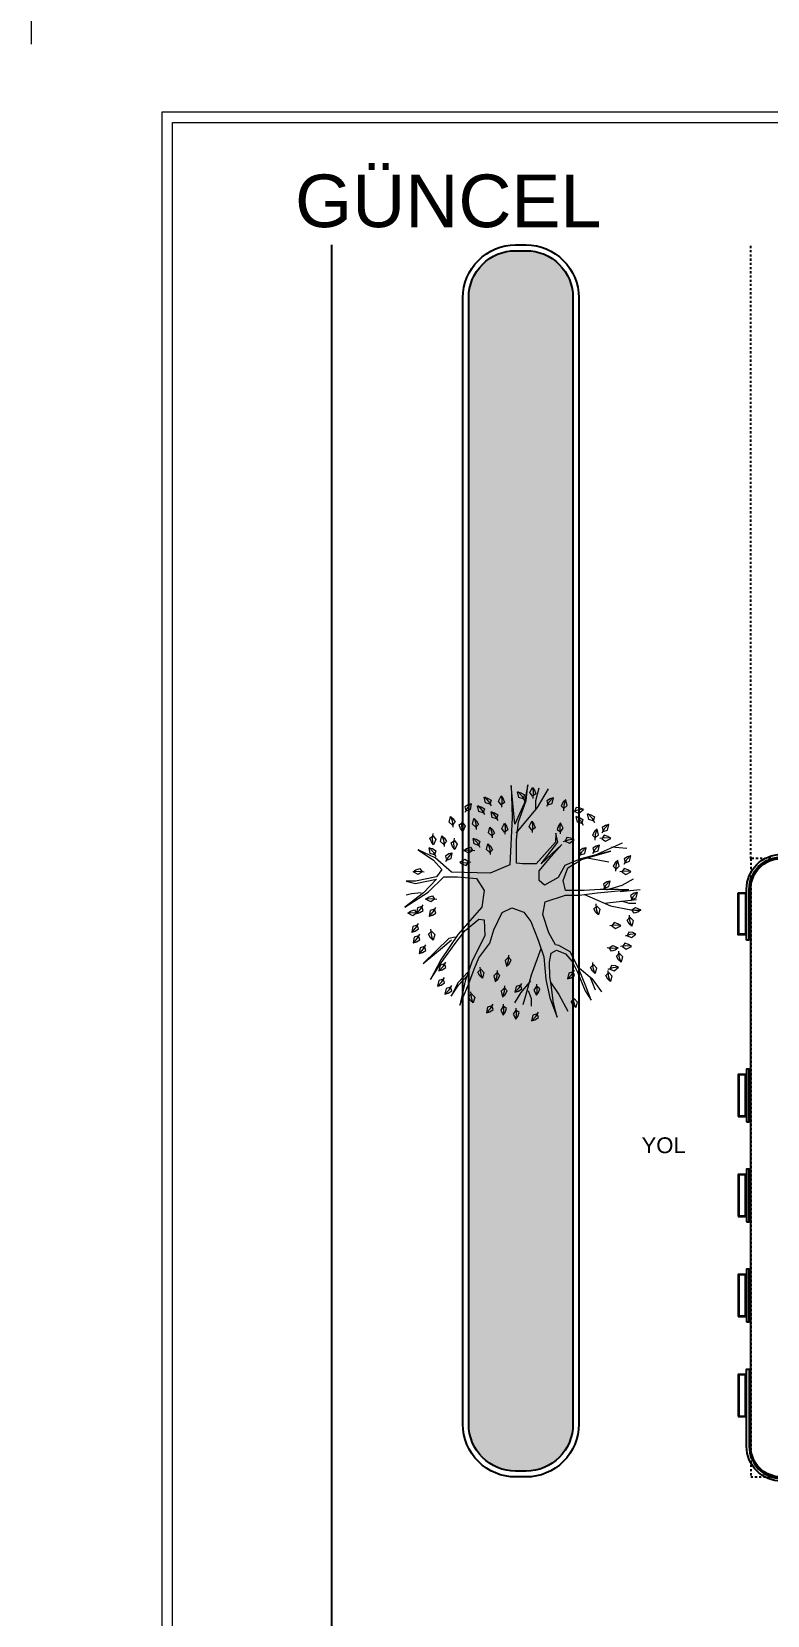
# Model space of a CAD drawing. Header units: millimetres. Extents: x 863 to 22635, y -482 to 12118.
# Drawn here: x 13905 to 15304, y 2683 to 5692 of the extents above; entities that cross this region are included whole.
import ezdxf

# ---------------------------------------------------------------- set-up
doc = ezdxf.new("R2010")
doc.units = ezdxf.units.MM
doc.linetypes.add('JIS_02_1.0', pattern=[2, 1, -1])
for name, color, linetype in [('Existing WALL HATCH_0G', 251, 'Continuous'), ('Existing WALL_0G', 65, 'Continuous'), ('LAND_0G', 251, 'Continuous'), ('PAVEMENT OUTSIDE_0G', 25, 'Continuous'), ('PLANT GRASS_0G', 63, 'Continuous')]:
    doc.layers.add(name, color=color, linetype=linetype)
doc.layers.add('TXT_0G', color=7, linetype='Continuous', lineweight=13)
doc.layers.add('yazi', color=150, linetype='Continuous', lineweight=18)
doc.styles.get("Standard").update_dxf_attribs({"font": 'arial.ttf'})

# ---------------------------------------------------------------- blocks, each defined once
blk = doc.blocks.new('ANTET-1-150-A3-DIKEY')
blk.add_lwpolyline([(0, 4100), (0, 4200), (100, 4200)])
for points in [[(165.3, 4014.3), (2761.6, 4014.3), (2761.6, 185.7), (165.3, 185.7)], [(178.5, 4001.1), (2748.5, 4001.1), (2748.5, 198.9), (178.5, 198.9)]]:
    blk.add_lwpolyline(points, close=True)
blk = doc.blocks.new('00ağaç')
at = {"lineweight": 5}
for points in [[(-146041.5, 6781.5), (-146044.5, 6782.9), (-146019.9, 6766.8), (-146006.7, 6751.7), (-146015.2, 6740.3), (-146048.3, 6733.7), (-146063.4, 6733.7), (-146048.3, 6730), (-146015.2, 6736.6), (-146036, 6714.8), (-146065.3, 6692.2), (-146028.4, 6715.8), (-146003.8, 6740.3), (-145982.1, 6740.3), (-145951.8, 6737.5), (-145939.5, 6718.6), (-145943.3, 6692.2), (-145981.1, 6649.6), (-146008.6, 6609), (-146024.6, 6577.8), (-146007.6, 6604.3), (-145985.9, 6634.5), (-145969.8, 6655.3), (-145948.1, 6673.3), (-145939.5, 6672.3), (-145938.6, 6646.8), (-145958.5, 6607.1), (-145969.8, 6575), (-145978.3, 6537.2), (-145964.1, 6571.2), (-145955.6, 6593.9), (-145948.1, 6611.9), (-145931, 6635.5), (-145924.4, 6656.3), (-145911.2, 6683.7), (-145896, 6691.2), (-145877.1, 6684.6), (-145865.8, 6669.5), (-145854.4, 6640.2), (-145845, 6613.7), (-145842.1, 6577.8), (-145835.5, 6548.5), (-145824.2, 6518.3), (-145829.9, 6540), (-145833.6, 6569.3), (-145835.5, 6582.6), (-145836.5, 6605.2), (-145833.6, 6619.4), (-145825.1, 6624.1), (-145810.9, 6618.5), (-145800.5, 6606.2), (-145792, 6589.2), (-145779.7, 6559.9), (-145770.3, 6544.8), (-145778.8, 6567.4), (-145790.1, 6595.8), (-145803.4, 6621.3), (-145821.3, 6631.7), (-145827, 6632.6), (-145837.4, 6651.5), (-145846.9, 6680.8), (-145843.1, 6700.7), (-145810.9, 6711.1), (-145789.2, 6711.1), (-145760.8, 6714.8), (-145710.7, 6719.6), (-145726.8, 6720.5), (-145756.1, 6720.5), (-145781.6, 6718.6), (-145810.9, 6718.6), (-145814.7, 6734.7), (-145807.2, 6754.5), (-145785.4, 6767.7), (-145739.1, 6781), (-145762.3, 6775.2), (-145786.9, 6768.8), (-145811.9, 6758.3), (-145822.3, 6739.4), (-145844, 6727.1), (-145852.6, 6734.7), (-145852.6, 6749.8), (-145833.6, 6772.5), (-145816.6, 6791.4), (-145849.7, 6761.1), (-145823.2, 6795.1), (-145826.1, 6809.3), (-145827, 6795.1), (-145857.3, 6761.1), (-145879, 6761.1), (-145888.5, 6762.1), (-145888.5, 6780), (-145888.5, 6798.9), (-145885.6, 6827.3), (-145873.4, 6861.3), (-145870.5, 6885.8), (-145876.2, 6856.6), (-145891.3, 6823.5), (-145897, 6884.9), (-145897, 6884.9)], [(-145897, 6884.9), (-145895.4, 6834.3), (-145898.9, 6759.2), (-145930.1, 6746), (-145991.5, 6747.9), (-146017.1, 6770.6), (-146044.5, 6782.9)], [(-145889.3, 6809.7), (-145855.4, 6850.1), (-145837.9, 6879.4)], [(-145886.2, 6875.3), (-145880.1, 6868.3), (-145875.9, 6861.2)], [(-145862.8, 6882), (-145862, 6872.7), (-145862.8, 6864.5)], [(-145858.1, 6846.4), (-145858.1, 6861.1), (-145852.6, 6881.3)], [(-145960.3, 6856.3), (-145966.4, 6849.3), (-145970.6, 6842.3)], [(-145949.6, 6853.1), (-145943.4, 6846.1), (-145939.2, 6839.1)], [(-145939, 6866.8), (-145932.9, 6859.8), (-145928.6, 6852.8)], [(-145912.4, 6868.3), (-145911.6, 6859), (-145912.5, 6850.8)], [(-145830.4, 6865.8), (-145836.6, 6858.8), (-145840.8, 6851.8)], [(-145811, 6862.2), (-145813.3, 6853.2), (-145814, 6845)], [(-145782.8, 6847.4), (-145792, 6846), (-145799.8, 6843.4)], [(-145992.3, 6835.9), (-145989.9, 6826.9), (-145989.3, 6818.7)], [(-145974.2, 6812.3), (-145975, 6821.6), (-145974.2, 6829.8)], [(-145955.3, 6832.7), (-145953, 6823.7), (-145952.3, 6815.5)], [(-145928.5, 6843.6), (-145922.3, 6836.6), (-145918.1, 6829.6)], [(-145907.1, 6825), (-145906.4, 6815.7), (-145907.2, 6807.6)], [(-145863.8, 6828.2), (-145863.1, 6818.9), (-145863.9, 6810.7)], [(-145819.2, 6825.6), (-145819.9, 6816.3), (-145819.1, 6808.2)], [(-145793.4, 6836.3), (-145787.2, 6829.3), (-145783, 6822.2)], [(-145775.4, 6840.5), (-145769.3, 6833.5), (-145765, 6826.4)], [(-145742.8, 6823.6), (-145749, 6816.6), (-145753.2, 6809.6)], [(-146020.6, 6791.2), (-146021.4, 6800.5), (-146020.6, 6808.7)], [(-146006, 6805.3), (-146003.6, 6796.3), (-146003, 6788.1)], [(-145986.9, 6783.8), (-145987.6, 6793.1), (-145986.8, 6801.3)], [(-145957, 6801.5), (-145950.8, 6794.5), (-145946.6, 6787.4)], [(-145930, 6819), (-145927.6, 6810), (-145927, 6801.8)], [(-145797.6, 6800), (-145806.8, 6798.6), (-145814.6, 6795.9)], [(-145761.3, 6815.8), (-145763.7, 6806.8), (-145764.4, 6798.6)], [(-145739.3, 6801.4), (-145748.6, 6801.9), (-145756.7, 6800.8)], [(-146026.6, 6786.7), (-146020.5, 6779.7), (-146016.2, 6772.7)], [(-145990.9, 6778.3), (-145997, 6771.3), (-146001.2, 6764.2)], [(-145972.1, 6782.4), (-145962.8, 6782.9), (-145954.7, 6781.8)], [(-145933.2, 6792.6), (-145930.8, 6783.6), (-145930.2, 6775.4)], [(-145778.7, 6786.7), (-145784.9, 6779.7), (-145789.1, 6772.7)], [(-145768.2, 6773.1), (-145720.5, 6794.1)], [(-145757.6, 6790.9), (-145763.8, 6783.9), (-145768, 6776.9)], [(-145737.9, 6787.7), (-145714, 6785.9)], [(-145708, 6774), (-145714.2, 6767), (-145718.4, 6760)], [(-146052.3, 6748.7), (-146043, 6749.1), (-146034.9, 6748)], [(-145978.5, 6763.1), (-145969.2, 6762.7), (-145961, 6763.8)], [(-145776.4, 6770.3), (-145742.5, 6763.9)], [(-145728.6, 6766.3), (-145731, 6757.3), (-145731.7, 6749.1)], [(-145707.6, 6748.7), (-145716.9, 6749.1), (-145725.1, 6748)], [(-145740.7, 6734), (-145746.9, 6727), (-145751.1, 6719.9)], [(-145746.2, 6719.9), (-145721.4, 6727.2), (-145703, 6737.3)], [(-146039.5, 6714.7), (-146054.8, 6713.6), (-146063.5, 6711.4)], [(-146046.7, 6681.9), (-146040.5, 6688.9), (-146036.3, 6695.9)], [(-146032.3, 6705.5), (-146023, 6705.9), (-146014.8, 6704.8)], [(-145781, 6712.5), (-145739.7, 6694.2), (-145707.6, 6687.8)], [(-145759.2, 6680.2), (-145761.6, 6689.2), (-145762.3, 6697.4)], [(-145748.9, 6698.8), (-145698.4, 6704.3)], [(-145724.3, 6716.9), (-145692.5, 6720.2)], [(-145722.3, 6702.4), (-145710.4, 6698.8), (-145699.3, 6698.8)], [(-145697.5, 6716), (-145703.6, 6709), (-145707.9, 6702)], [(-146060.8, 6683.3), (-146051.5, 6683.7), (-146043.3, 6682.7)], [(-146026.6, 6677.7), (-146020.5, 6684.7), (-146016.2, 6691.7)], [(-145706.5, 6662.3), (-145708.8, 6671.3), (-145709.5, 6679.5)], [(-145691.8, 6687.2), (-145701.1, 6686.8), (-145709.2, 6687.9)], [(-146054.1, 6652.4), (-146047.9, 6659.4), (-146043.7, 6666.4)], [(-146051.9, 6635.5), (-146045.8, 6642.5), (-146041.5, 6649.5)], [(-146021, 6640.1), (-146023.3, 6649.1), (-146024, 6657.3)], [(-145723.4, 6663.3), (-145732.7, 6663.7), (-145740.9, 6662.6)], [(-145699.5, 6650.2), (-145708.7, 6648.8), (-145716.4, 6646.2)], [(-146042.4, 6618.6), (-146036.3, 6625.6), (-146032.1, 6632.7)], [(-145985.8, 6644.7), (-145995.7, 6642.5), (-146036.2, 6603.2), (-146005.5, 6628.3), (-145991.3, 6640.4)], [(-145850.1, 6626.1), (-145865.4, 6584.6), (-145874.2, 6551.8), (-145878.6, 6537.6)], [(-145727.7, 6627.1), (-145737, 6626.7), (-145745.1, 6627.8)], [(-145723.4, 6605.3), (-145725.7, 6614.3), (-145726.4, 6622.5)], [(-145706.6, 6630.6), (-145715.9, 6631), (-145724, 6629.9)], [(-146010.8, 6591.2), (-146004.6, 6598.2), (-146000.4, 6605.2)], [(-145942.9, 6580), (-145945.2, 6589), (-145945.9, 6597.2)], [(-145903.6, 6599), (-145901.3, 6608), (-145900.6, 6616.2)], [(-145788.8, 6595.5), (-145769.1, 6579.1), (-145753.8, 6558.3)], [(-145764.5, 6587.4), (-145766.9, 6596.4), (-145767.5, 6604.6)], [(-145726.9, 6597.5), (-145736.1, 6596.1), (-145743.9, 6593.4)], [(-146012.9, 6567), (-146006.7, 6573.9), (-146002.5, 6581)], [(-145965.5, 6589.6), (-145981.1, 6573.1), (-145992.1, 6551.1), (-145980.2, 6568.6), (-145967.3, 6583.2)], [(-145921.6, 6574.7), (-145919.2, 6583.7), (-145918.5, 6591.9)], [(-145866.5, 6575.8), (-145881.9, 6557.2), (-145891.7, 6540.8)], [(-145890.5, 6557.5), (-145884.3, 6564.5), (-145880.1, 6571.5)], [(-145856.5, 6552.9), (-145855.7, 6562.2), (-145856.5, 6570.3)], [(-145834.8, 6573.6), (-145821.7, 6554), (-145807.4, 6527.7)], [(-145807.1, 6578.6), (-145800.9, 6585.5), (-145796.7, 6592.6)], [(-145772.4, 6582.4), (-145763.7, 6561.6)], [(-145740.2, 6574.7), (-145742.6, 6583.7), (-145743.3, 6591.9)], [(-146001.3, 6554.3), (-145995.1, 6561.3), (-145990.9, 6568.3)], [(-145957.6, 6541), (-145960, 6550), (-145960.7, 6558.2)], [(-145910, 6550.5), (-145907.6, 6559.5), (-145906.9, 6567.7)], [(-145869.8, 6560.5), (-145865.4, 6547.4), (-145865.4, 6535.4)], [(-145795.1, 6533.6), (-145797.5, 6542.6), (-145798.1, 6550.8)], [(-145935.9, 6524.8), (-145929.7, 6531.8), (-145925.5, 6538.8)], [(-145909.2, 6521.2), (-145908.5, 6530.5), (-145909.3, 6538.7)], [(-145889.2, 6514.9), (-145888.4, 6524.2), (-145889.2, 6532.4)], [(-145864.1, 6512.1), (-145857.9, 6519.1), (-145853.7, 6526.1)]]:
    blk.add_lwpolyline(points, dxfattribs=at)
for points in [[(-145877.9, 6863.8), (-145884.9, 6866.1), (-145886.7, 6875), (-145881.4, 6873.5), (-145876.1, 6870)], [(-145863, 6867.8), (-145867.2, 6873.8), (-145863.3, 6882), (-145860, 6877.6), (-145857.8, 6871.6)], [(-145968.6, 6844.8), (-145961.6, 6847.1), (-145959.8, 6856), (-145965.1, 6854.5), (-145970.4, 6851)], [(-145941.3, 6841.7), (-145948.2, 6843.9), (-145950.1, 6852.8), (-145944.7, 6851.3), (-145939.4, 6847.8)], [(-145930.7, 6855.4), (-145937.7, 6857.7), (-145939.5, 6866.5), (-145934.2, 6865), (-145928.8, 6861.5)], [(-145912.6, 6854.1), (-145916.8, 6860.1), (-145913, 6868.3), (-145909.6, 6863.9), (-145907.4, 6857.9)], [(-145838.7, 6854.3), (-145831.8, 6856.6), (-145830, 6865.5), (-145835.3, 6864), (-145840.6, 6860.5)], [(-145813.3, 6848.3), (-145808.1, 6853.4), (-145810.4, 6862.2), (-145814.5, 6858.5), (-145817.7, 6852.9)], [(-145796.6, 6844), (-145789.8, 6841.3), (-145782.6, 6846.9), (-145787.7, 6849.2), (-145794.1, 6849.9)], [(-145990, 6821.9), (-145995.2, 6827), (-145992.8, 6835.8), (-145988.8, 6832.1), (-145985.5, 6826.6)], [(-145974, 6826.4), (-145969.8, 6820.5), (-145973.7, 6812.3), (-145977, 6816.6), (-145979.2, 6822.7)], [(-145953, 6818.7), (-145958.2, 6823.9), (-145955.9, 6832.7), (-145951.8, 6828.9), (-145948.6, 6823.4)], [(-145920.2, 6832.2), (-145927.1, 6834.5), (-145928.9, 6843.3), (-145923.6, 6841.8), (-145918.3, 6838.3)], [(-145907.3, 6810.9), (-145911.5, 6816.8), (-145907.7, 6825.1), (-145904.3, 6820.7), (-145902.1, 6814.7)], [(-145864, 6814), (-145868.3, 6820), (-145864.4, 6828.2), (-145861, 6823.9), (-145858.9, 6817.8)], [(-145819, 6811.5), (-145814.8, 6817.5), (-145818.6, 6825.7), (-145822, 6821.3), (-145824.2, 6815.3)], [(-145785.1, 6824.8), (-145792, 6827.1), (-145793.9, 6836), (-145788.5, 6834.5), (-145783.2, 6830.9)], [(-145767.1, 6829), (-145774.1, 6831.3), (-145775.9, 6840.2), (-145770.6, 6838.7), (-145765.2, 6835.2)], [(-145751.1, 6812.1), (-145744.2, 6814.4), (-145742.4, 6823.3), (-145747.7, 6821.8), (-145753, 6818.3)], [(-146020.5, 6805.4), (-146016.2, 6799.4), (-146020.1, 6791.2), (-146023.4, 6795.5), (-146025.6, 6801.6)], [(-146003.7, 6791.3), (-146008.9, 6796.5), (-146006.6, 6805.2), (-146002.5, 6801.5), (-145999.3, 6796)], [(-145986.7, 6798), (-145982.5, 6792), (-145986.3, 6783.8), (-145989.7, 6788.2), (-145991.9, 6794.2)], [(-145948.7, 6790), (-145955.6, 6792.3), (-145957.4, 6801.2), (-145952.1, 6799.7), (-145946.8, 6796.1)], [(-145927.7, 6805), (-145932.9, 6810.2), (-145930.6, 6818.9), (-145926.5, 6815.2), (-145923.3, 6809.7)], [(-145811.3, 6796.6), (-145804.5, 6793.8), (-145797.4, 6799.5), (-145802.5, 6801.7), (-145808.8, 6802.5)], [(-145763.7, 6801.9), (-145758.5, 6807), (-145760.8, 6815.8), (-145764.9, 6812.1), (-145768.1, 6806.5)], [(-145753.4, 6800.7), (-145747.3, 6796.7), (-145739.2, 6800.9), (-145743.7, 6804.1), (-145749.8, 6806.1)], [(-146018.3, 6775.2), (-146025.3, 6777.5), (-146027.1, 6786.4), (-146021.8, 6784.9), (-146016.4, 6781.4)], [(-145999.2, 6766.8), (-145992.2, 6769.1), (-145990.4, 6778), (-145995.7, 6776.5), (-146001, 6772.9)], [(-145958, 6781.8), (-145964.1, 6777.8), (-145972.2, 6781.9), (-145967.7, 6785.1), (-145961.6, 6787.1)], [(-145930.9, 6778.7), (-145936.1, 6783.8), (-145933.7, 6792.6), (-145929.7, 6788.9), (-145926.4, 6783.3)], [(-145787, 6775.2), (-145780.1, 6777.5), (-145778.2, 6786.4), (-145783.6, 6784.9), (-145788.9, 6781.4)], [(-145765.9, 6779.5), (-145759, 6781.7), (-145757.1, 6790.6), (-145762.5, 6789.1), (-145767.8, 6785.6)], [(-145716.3, 6762.6), (-145709.4, 6764.9), (-145707.5, 6773.7), (-145712.9, 6772.2), (-145718.2, 6768.7)], [(-146038.2, 6748), (-146044.3, 6744), (-146052.4, 6748.1), (-146047.9, 6751.3), (-146041.8, 6753.3)], [(-145964.3, 6763.8), (-145970.5, 6767.8), (-145978.5, 6763.7), (-145974.1, 6760.5), (-145968, 6758.5)], [(-145730.9, 6752.3), (-145725.7, 6757.4), (-145728.1, 6766.2), (-145732.2, 6762.5), (-145735.4, 6757)], [(-145721.7, 6748), (-145715.6, 6744), (-145707.5, 6748.1), (-145712, 6751.3), (-145718.1, 6753.3)], [(-145749, 6722.5), (-145742.1, 6724.8), (-145740.3, 6733.7), (-145745.6, 6732.2), (-145750.9, 6728.6)], [(-146018.2, 6704.8), (-146024.3, 6700.8), (-146032.4, 6704.9), (-146027.9, 6708.1), (-146021.8, 6710.1)], [(-145705.8, 6704.6), (-145698.8, 6706.9), (-145697, 6715.7), (-145702.3, 6714.2), (-145707.7, 6710.7)], [(-146046.7, 6682.6), (-146052.8, 6678.6), (-146060.9, 6682.8), (-146056.4, 6686), (-146050.3, 6687.9)], [(-146038.4, 6693.4), (-146045.3, 6691.1), (-146047.1, 6682.2), (-146041.8, 6683.7), (-146036.5, 6687.2)], [(-146018.3, 6689.1), (-146025.3, 6686.9), (-146027.1, 6678), (-146021.8, 6679.5), (-146016.4, 6683)], [(-145761.5, 6694.1), (-145756.3, 6689), (-145758.7, 6680.2), (-145762.8, 6683.9), (-145766, 6689.5)], [(-145708.8, 6676.2), (-145703.6, 6671.1), (-145705.9, 6662.3), (-145710, 6666), (-145713.2, 6671.6)], [(-145705.9, 6687.9), (-145699.8, 6691.9), (-145691.7, 6687.8), (-145696.2, 6684.6), (-145702.3, 6682.6)], [(-146045.8, 6663.8), (-146052.7, 6661.6), (-146054.5, 6652.7), (-146049.2, 6654.2), (-146043.9, 6657.7)], [(-146043.6, 6646.9), (-146050.6, 6644.7), (-146052.4, 6635.8), (-146047.1, 6637.3), (-146041.8, 6640.8)], [(-146023.3, 6654.1), (-146018.1, 6648.9), (-146020.4, 6640.2), (-146024.5, 6643.9), (-146027.7, 6649.4)], [(-145737.6, 6662.6), (-145731.5, 6658.6), (-145723.4, 6662.7), (-145727.9, 6665.9), (-145734, 6667.9)], [(-145713.2, 6646.8), (-145706.4, 6644.1), (-145699.3, 6649.7), (-145704.3, 6652), (-145710.7, 6652.7)], [(-146034.1, 6630.1), (-146041.1, 6627.8), (-146042.9, 6618.9), (-146037.6, 6620.4), (-146032.3, 6623.9)], [(-145741.8, 6627.8), (-145735.7, 6631.8), (-145727.6, 6627.7), (-145732.1, 6624.4), (-145738.2, 6622.5)], [(-145720.7, 6629.9), (-145714.6, 6625.9), (-145706.5, 6630), (-145711, 6633.2), (-145717.1, 6635.2)], [(-146002.5, 6602.7), (-146009.4, 6600.4), (-146011.3, 6591.5), (-146006, 6593), (-146000.6, 6596.5)], [(-145901.3, 6612.9), (-145906.5, 6607.8), (-145904.2, 6599), (-145900.1, 6602.7), (-145896.9, 6608.3)], [(-145766.8, 6601.3), (-145761.6, 6596.2), (-145764, 6587.4), (-145768, 6591.1), (-145771.3, 6596.7)], [(-145740.6, 6594.1), (-145733.8, 6591.3), (-145726.7, 6597), (-145731.7, 6599.2), (-145738.1, 6600)], [(-145725.7, 6619.3), (-145720.5, 6614.1), (-145722.8, 6605.4), (-145726.9, 6609.1), (-145730.1, 6614.6)], [(-146004.6, 6578.4), (-146011.5, 6576.1), (-146013.4, 6567.2), (-146008.1, 6568.7), (-146002.7, 6572.3)], [(-145945.2, 6594), (-145940, 6588.8), (-145942.3, 6580), (-145946.4, 6583.8), (-145949.6, 6589.3)], [(-145919.3, 6588.7), (-145924.5, 6583.5), (-145922.1, 6574.8), (-145918, 6578.5), (-145914.8, 6584)], [(-145798.8, 6590), (-145805.7, 6587.7), (-145807.6, 6578.8), (-145802.3, 6580.3), (-145796.9, 6583.9)], [(-145742.5, 6588.7), (-145737.3, 6583.5), (-145739.7, 6574.8), (-145743.8, 6578.5), (-145747, 6584)], [(-145993, 6565.7), (-145999.9, 6563.5), (-146001.8, 6554.6), (-145996.5, 6556.1), (-145991.1, 6559.6)], [(-145960, 6554.9), (-145954.7, 6549.8), (-145957.1, 6541), (-145961.2, 6544.7), (-145964.4, 6550.3)], [(-145907.7, 6564.4), (-145912.9, 6559.3), (-145910.5, 6550.5), (-145906.4, 6554.2), (-145903.2, 6559.8)], [(-145882.2, 6568.9), (-145889.1, 6566.6), (-145891, 6557.8), (-145885.6, 6559.3), (-145880.3, 6562.8)], [(-145856.7, 6567), (-145860.9, 6561), (-145857, 6552.8), (-145853.7, 6557.2), (-145851.5, 6563.2)], [(-145797.4, 6547.6), (-145792.2, 6542.4), (-145794.6, 6533.6), (-145798.6, 6537.4), (-145801.9, 6542.9)], [(-145927.6, 6536.2), (-145934.5, 6534), (-145936.3, 6525.1), (-145931, 6526.6), (-145925.7, 6530.1)], [(-145909.4, 6535.4), (-145913.6, 6529.4), (-145909.8, 6521.2), (-145906.4, 6525.6), (-145904.2, 6531.6)], [(-145889.4, 6529.1), (-145893.6, 6523.1), (-145889.7, 6514.9), (-145886.4, 6519.2), (-145884.2, 6525.3)], [(-145855.8, 6523.6), (-145862.7, 6521.3), (-145864.6, 6512.4), (-145859.3, 6513.9), (-145853.9, 6517.4)]]:
    blk.add_lwpolyline(points, close=True, dxfattribs=at)

msp = doc.modelspace()

# ---------------------------------------------------------------- hatches: boundary and pattern name
at = {"layer": 'PLANT GRASS_0G'}
h = msp.add_hatch(dxfattribs=at)
h.set_pattern_fill('GOST_GLASS', color=256, scale=3, angle=45)
h.set_pattern_definition([(90, (156564.517, -4538.823), (18, 18), [15, -21]), (90, (156569.017, -4534.323), (18, 18), [6, -30]), (90, (156560.017, -4534.323), (18, 18), [6, -30])])
edge = h.paths.add_edge_path()
edge.add_line((14934.04, 5186.66), (14934.04, 3045.66))
edge.add_arc((14845.04, 3045.66), 89, 270, 360, ccw=False)
edge.add_line((14845.04, 2956.66), (14825.04, 2956.66))
edge.add_arc((14825.04, 3045.66), 89, 180, 270, ccw=False)
edge.add_line((14736.04, 3045.66), (14736.04, 5186.66))
edge.add_arc((14825.04, 5186.66), 89, 90, 180, ccw=False)
edge.add_line((14825.04, 5275.66), (14845.04, 5275.66))
edge.add_arc((14845.04, 5186.66), 89, 0, 90, ccw=False)

# ---------------------------------------------------------------- linework, layer by layer
at = {"layer": 'Existing WALL_0G', "linetype": 'JIS_02_1.0', "ltscale": 4}
for points in [[(15272.04, 4120.66), (15272.04, 5286.66)], [(15454.04, 4120.66), (15272.04, 4120.66), (15272.04, 2945.66), (17043.04, 2945.66), (17043.04, 3173.66), (16976.54, 3173.66)]]:
    msp.add_lwpolyline(points, dxfattribs=at)
at = {"layer": 'LAND_0G'}
msp.add_lwpolyline([(14475.04, 5286.66), (14475.04, 841.07)], dxfattribs=at)
for points in [[(14945.04, 5186.66), (14945.04, 3045.66, -0.4142136), (14845.04, 2945.66), (14825.04, 2945.66, -0.4142136), (14725.04, 3045.66), (14725.04, 5186.66, -0.4142136), (14825.04, 5286.66), (14845.04, 5286.66, -0.4142136)], [(14934.04, 5186.66), (14934.04, 3045.66, -0.4142136), (14845.04, 2956.66), (14825.04, 2956.66, -0.4142136), (14736.04, 3045.66), (14736.04, 5186.66, -0.4142136), (14825.04, 5275.66), (14845.04, 5275.66, -0.4142136)]]:
    msp.add_lwpolyline(points, format="xyb", close=True, dxfattribs=at)
at = {"layer": 'PAVEMENT OUTSIDE_0G', "color": 251}
msp.add_line((15269.25, 3965.78), (15264.25, 3965.78), dxfattribs=at)
for points in [[(15264.25, 3965.78), (15264.25, 4062.66, -0.4142136), (15330.04, 4128.45), (15454.04, 4128.45)], [(15269.25, 3965.78), (15269.25, 4062.66, -0.4142136), (15330.04, 4123.45), (15454.04, 4123.45)], [(16960.04, 3212.66), (16985.04, 3212.66, -0.4142136), (17043.04, 3154.66), (17043.04, 3003.66, -0.4142136), (16985.04, 2945.66), (15330.04, 2945.66), (15330.04, 2945.66), (15330.04, 2945.66), (15330.04, 2945.66), (15330.04, 2945.66), (15330.04, 2945.66, -0.4142136), (15272.04, 3003.66), (15272.04, 4062.66, -0.4142136), (15330.04, 4120.66), (15454.04, 4120.66)]]:
    msp.add_lwpolyline(points, format="xyb", dxfattribs=at)
for points in [[(15248.1, 4055.78), (15263.1, 4055.78), (15263.1, 3975.78), (15248.1, 3975.78)], [(15249.1, 4054.78), (15262.1, 4054.78), (15262.1, 3976.78), (15249.1, 3976.78)], [(15248.1, 3630.55), (15263.1, 3630.55), (15263.1, 3710.55), (15248.1, 3710.55)], [(15249.1, 3631.55), (15262.1, 3631.55), (15262.1, 3709.55), (15249.1, 3709.55)], [(15264.25, 3620.55), (15269.25, 3620.55), (15269.25, 3720.55), (15264.25, 3720.55)], [(15264.25, 3430.54), (15269.25, 3430.54), (15269.25, 3530.54), (15264.25, 3530.54)], [(15248.1, 3440.54), (15263.1, 3440.54), (15263.1, 3520.54), (15248.1, 3520.54)], [(15249.1, 3441.54), (15262.1, 3441.54), (15262.1, 3519.54), (15249.1, 3519.54)], [(15264.25, 3240.53), (15269.25, 3240.53), (15269.25, 3340.53), (15264.25, 3340.53)], [(15248.1, 3250.53), (15263.1, 3250.53), (15263.1, 3330.53), (15248.1, 3330.53)], [(15249.1, 3251.53), (15262.1, 3251.53), (15262.1, 3329.53), (15249.1, 3329.53)], [(15248.1, 3060.43), (15263.1, 3060.43), (15263.1, 3140.43), (15248.1, 3140.43)], [(15249.1, 3061.43), (15262.1, 3061.43), (15262.1, 3139.43), (15249.1, 3139.43)]]:
    msp.add_lwpolyline(points, close=True, dxfattribs=at)
msp.add_lwpolyline([(15494.85, 2937.88), (15330.04, 2937.88, -0.4142136), (15264.25, 3003.66), (15264.25, 3150.43), (15269.25, 3150.43), (15269.25, 3003.66, 0.4142136), (15330.04, 2942.88), (15494.85, 2942.88)], format="xyb", close=True, dxfattribs=at)

# ---------------------------------------------------------------- block references
at = {"layer": 'Existing WALL HATCH_0G', "lineweight": 5, "xscale": 1.2, "yscale": 1.2, "zscale": 1.2}
msp.add_blockref('00ağaç', (189893.05, -4002.39), dxfattribs=at)
at = {"layer": 'TXT_0G', "xscale": 1.5, "yscale": 1.5, "zscale": 1.5}
msp.add_blockref('ANTET-1-150-A3-DIKEY', (13905.29, -482.12), dxfattribs=at)

# ---------------------------------------------------------------- texts
at = {"layer": 'yazi', "linetype": 'Continuous', "attachment_point": 4}
for s, insert, char_height, width in [('\\A1;GÜNCEL', (14405.91, 5369.7), 100, 2322.7318), ('\\A1;YOL', (15064.54, 3575.76), 30, 116.5396)]:
    msp.add_mtext(s, dxfattribs=dict(at, insert=insert, char_height=char_height, width=width))

doc.saveas('drawing.dxf')
